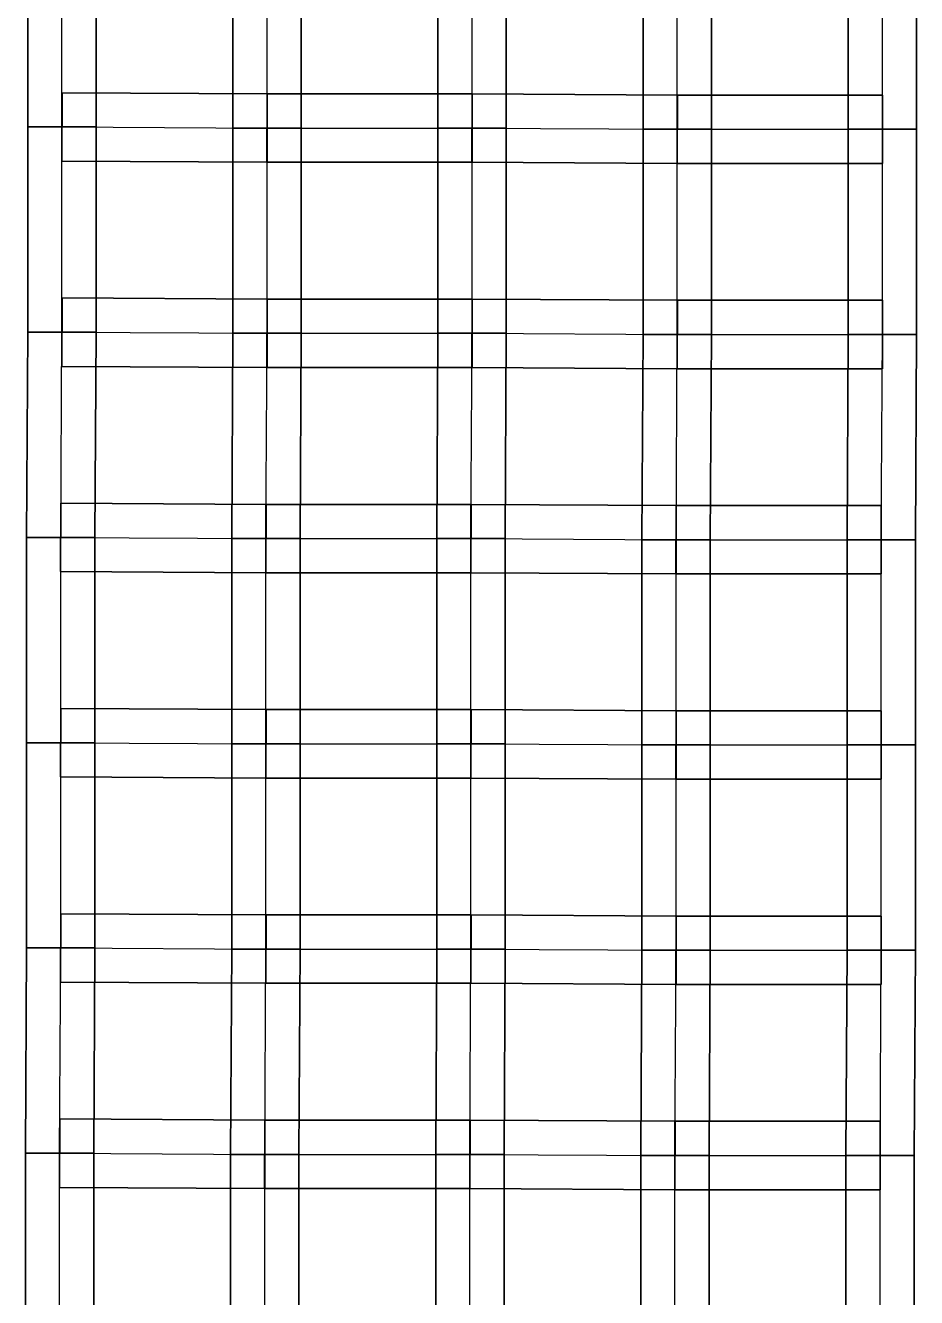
# Model space of a CAD drawing. Extents: x -300 to 609, y -118 to 2027.
# Drawn here: x -298.7 to -220.5, y 610.6 to 722.2 of the extents above; entities that cross this region are included whole.
import ezdxf

# ---------------------------------------------------------------- set-up
doc = ezdxf.new("R2010")
doc.units = 0

msp = doc.modelspace()

# ---------------------------------------------------------------- linework, layer by layer
at = {"layer": 'TUNNELS'}
for points in [[(-298.5, 713.3, -1.5), (-292.5, 713.3, -1.5), (-292.5, 731.3, -1.5), (-298.5, 731.3, -1.5)], [(-292.5, 713.3, 1.5), (-298.5, 713.3, 1.5), (-298.5, 731.3, 1.5), (-292.5, 731.3, 1.5)], [(-298.5, 713.3, 1.5), (-298.5, 713.3, -1.5), (-298.5, 731.3, -1.5), (-298.5, 731.3, 1.5)], [(-292.5, 713.3, -1.5), (-292.5, 713.3, 1.5), (-292.5, 731.3, 1.5), (-292.5, 731.3, -1.5)], [(-280.5, 713.2, -1.5), (-274.5, 713.2, -1.5), (-274.5, 731.2, -1.5), (-280.5, 731.2, -1.5)], [(-274.5, 713.2, 1.5), (-280.5, 713.2, 1.5), (-280.5, 731.2, 1.5), (-274.5, 731.2, 1.5)], [(-280.5, 713.2, 1.5), (-280.5, 713.2, -1.5), (-280.5, 731.2, -1.5), (-280.5, 731.2, 1.5)], [(-274.5, 713.2, -1.5), (-274.5, 713.2, 1.5), (-274.5, 731.2, 1.5), (-274.5, 731.2, -1.5)], [(-262.5, 713.2, -1.5), (-256.5, 713.2, -1.5), (-256.5, 731.2, -1.5), (-262.5, 731.2, -1.5)], [(-256.5, 713.2, 1.5), (-262.5, 713.2, 1.5), (-262.5, 731.2, 1.5), (-256.5, 731.2, 1.5)], [(-262.5, 713.2, 1.5), (-262.5, 713.2, -1.5), (-262.5, 731.2, -1.5), (-262.5, 731.2, 1.5)], [(-256.5, 713.2, -1.5), (-256.5, 713.2, 1.5), (-256.5, 731.2, 1.5), (-256.5, 731.2, -1.5)], [(-244.5, 713.1, -1.5), (-238.5, 713.1, -1.5), (-238.5, 731.1, -1.5), (-244.5, 731.1, -1.5)], [(-238.5, 713.1, 1.5), (-244.5, 713.1, 1.5), (-244.5, 731.1, 1.5), (-238.5, 731.1, 1.5)], [(-244.5, 713.1, 1.5), (-244.5, 713.1, -1.5), (-244.5, 731.1, -1.5), (-244.5, 731.1, 1.5)], [(-238.5, 713.1, -1.5), (-238.5, 713.1, 1.5), (-238.5, 731.1, 1.5), (-238.5, 731.1, -1.5)], [(-226.5, 713.1, -1.5), (-220.5, 713.1, -1.5), (-220.5, 731.1, -1.5), (-226.5, 731.1, -1.5)], [(-220.5, 713.1, 1.5), (-226.5, 713.1, 1.5), (-226.5, 731.1, 1.5), (-220.5, 731.1, 1.5)], [(-226.5, 713.1, 1.5), (-226.5, 713.1, -1.5), (-226.5, 731.1, -1.5), (-226.5, 731.1, 1.5)], [(-220.5, 713.1, -1.5), (-220.5, 713.1, 1.5), (-220.5, 731.1, 1.5), (-220.5, 731.1, -1.5)], [(-295.4833, 716.3, -1.5), (-295.5167, 710.3, -1.5), (-277.5167, 710.2, -1.5), (-277.4833, 716.2, -1.5)], [(-295.5167, 710.3, 1.5), (-295.4833, 716.3, 1.5), (-277.4833, 716.2, 1.5), (-277.5167, 710.2, 1.5)], [(-295.4833, 716.3, -1.5), (-295.5167, 710.3, -1.5), (-295.5167, 710.3, 1.5), (-295.4833, 716.3, 1.5)], [(-295.4833, 716.3, 1.5), (-295.4833, 716.3, -1.5), (-277.4833, 716.2, -1.5), (-277.4833, 716.2, 1.5)], [(-277.4833, 716.2, -1.5), (-277.4833, 716.2, 1.5), (-277.5167, 710.2, 1.5), (-277.5167, 710.2, -1.5)], [(-277.5, 716.2, -1.5), (-277.5, 710.2, -1.5), (-259.5, 710.2, -1.5), (-259.5, 716.2, -1.5)], [(-277.5, 710.2, 1.5), (-277.5, 716.2, 1.5), (-259.5, 716.2, 1.5), (-259.5, 710.2, 1.5)], [(-277.5, 716.2, 1.5), (-277.5, 716.2, -1.5), (-259.5, 716.2, -1.5), (-259.5, 716.2, 1.5)], [(-277.5, 716.2, -1.5), (-277.5, 710.2, -1.5), (-277.5, 710.2, 1.5), (-277.5, 716.2, 1.5)], [(-259.4833, 716.2, -1.5), (-259.5167, 710.2, -1.5), (-241.5167, 710.1, -1.5), (-241.4833, 716.1, -1.5)], [(-259.5167, 710.2, 1.5), (-259.4833, 716.2, 1.5), (-241.4833, 716.1, 1.5), (-241.5167, 710.1, 1.5)], [(-259.4833, 716.2, -1.5), (-259.5167, 710.2, -1.5), (-259.5167, 710.2, 1.5), (-259.4833, 716.2, 1.5)], [(-259.5, 716.2, -1.5), (-259.5, 716.2, 1.5), (-259.5, 710.2, 1.5), (-259.5, 710.2, -1.5)], [(-259.4833, 716.2, 1.5), (-259.4833, 716.2, -1.5), (-241.4833, 716.1, -1.5), (-241.4833, 716.1, 1.5)], [(-241.4833, 716.1, -1.5), (-241.4833, 716.1, 1.5), (-241.5167, 710.1, 1.5), (-241.5167, 710.1, -1.5)], [(-241.5, 716.1, -1.5), (-241.5, 710.1, -1.5), (-223.5, 710.1, -1.5), (-223.5, 716.1, -1.5)], [(-241.5, 710.1, 1.5), (-241.5, 716.1, 1.5), (-223.5, 716.1, 1.5), (-223.5, 710.1, 1.5)], [(-241.5, 716.1, 1.5), (-241.5, 716.1, -1.5), (-223.5, 716.1, -1.5), (-223.5, 716.1, 1.5)], [(-241.5, 716.1, -1.5), (-241.5, 710.1, -1.5), (-241.5, 710.1, 1.5), (-241.5, 716.1, 1.5)], [(-223.5, 716.1, -1.5), (-223.5, 716.1, 1.5), (-223.5, 710.1, 1.5), (-223.5, 710.1, -1.5)], [(-298.5, 695.3, -1.5), (-292.5, 695.3, -1.5), (-292.5, 713.3, -1.5), (-298.5, 713.3, -1.5)], [(-292.5, 695.3, 1.5), (-298.5, 695.3, 1.5), (-298.5, 713.3, 1.5), (-292.5, 713.3, 1.5)], [(-298.5, 695.3, 1.5), (-298.5, 695.3, -1.5), (-298.5, 713.3, -1.5), (-298.5, 713.3, 1.5)], [(-298.5, 713.3, -1.5), (-298.5, 713.3, 1.5), (-292.5, 713.3, 1.5), (-292.5, 713.3, -1.5)], [(-298.5, 713.3, -1.5), (-292.5, 713.3, -1.5), (-292.5, 713.3, 1.5), (-298.5, 713.3, 1.5)], [(-292.5, 695.3, -1.5), (-292.5, 695.3, 1.5), (-292.5, 713.3, 1.5), (-292.5, 713.3, -1.5)], [(-280.5, 695.2, -1.5), (-274.5, 695.2, -1.5), (-274.5, 713.2, -1.5), (-280.5, 713.2, -1.5)], [(-274.5, 695.2, 1.5), (-280.5, 695.2, 1.5), (-280.5, 713.2, 1.5), (-274.5, 713.2, 1.5)], [(-280.5, 695.2, 1.5), (-280.5, 695.2, -1.5), (-280.5, 713.2, -1.5), (-280.5, 713.2, 1.5)], [(-280.5, 713.2, -1.5), (-280.5, 713.2, 1.5), (-274.5, 713.2, 1.5), (-274.5, 713.2, -1.5)], [(-280.5, 713.2, -1.5), (-274.5, 713.2, -1.5), (-274.5, 713.2, 1.5), (-280.5, 713.2, 1.5)], [(-274.5, 695.2, -1.5), (-274.5, 695.2, 1.5), (-274.5, 713.2, 1.5), (-274.5, 713.2, -1.5)], [(-262.5, 695.2, -1.5), (-256.5, 695.2, -1.5), (-256.5, 713.2, -1.5), (-262.5, 713.2, -1.5)], [(-256.5, 695.2, 1.5), (-262.5, 695.2, 1.5), (-262.5, 713.2, 1.5), (-256.5, 713.2, 1.5)], [(-262.5, 695.2, 1.5), (-262.5, 695.2, -1.5), (-262.5, 713.2, -1.5), (-262.5, 713.2, 1.5)], [(-262.5, 713.2, -1.5), (-262.5, 713.2, 1.5), (-256.5, 713.2, 1.5), (-256.5, 713.2, -1.5)], [(-262.5, 713.2, -1.5), (-256.5, 713.2, -1.5), (-256.5, 713.2, 1.5), (-262.5, 713.2, 1.5)], [(-256.5, 695.2, -1.5), (-256.5, 695.2, 1.5), (-256.5, 713.2, 1.5), (-256.5, 713.2, -1.5)], [(-244.5, 695.1, -1.5), (-238.5, 695.1, -1.5), (-238.5, 713.1, -1.5), (-244.5, 713.1, -1.5)], [(-238.5, 695.1, 1.5), (-244.5, 695.1, 1.5), (-244.5, 713.1, 1.5), (-238.5, 713.1, 1.5)], [(-244.5, 695.1, 1.5), (-244.5, 695.1, -1.5), (-244.5, 713.1, -1.5), (-244.5, 713.1, 1.5)], [(-244.5, 713.1, -1.5), (-244.5, 713.1, 1.5), (-238.5, 713.1, 1.5), (-238.5, 713.1, -1.5)], [(-244.5, 713.1, -1.5), (-238.5, 713.1, -1.5), (-238.5, 713.1, 1.5), (-244.5, 713.1, 1.5)], [(-238.5, 695.1, -1.5), (-238.5, 695.1, 1.5), (-238.5, 713.1, 1.5), (-238.5, 713.1, -1.5)], [(-226.5, 695.1, -1.5), (-220.5, 695.1, -1.5), (-220.5, 713.1, -1.5), (-226.5, 713.1, -1.5)], [(-220.5, 695.1, 1.5), (-226.5, 695.1, 1.5), (-226.5, 713.1, 1.5), (-220.5, 713.1, 1.5)], [(-226.5, 695.1, 1.5), (-226.5, 695.1, -1.5), (-226.5, 713.1, -1.5), (-226.5, 713.1, 1.5)], [(-226.5, 713.1, -1.5), (-226.5, 713.1, 1.5), (-220.5, 713.1, 1.5), (-220.5, 713.1, -1.5)], [(-226.5, 713.1, -1.5), (-220.5, 713.1, -1.5), (-220.5, 713.1, 1.5), (-226.5, 713.1, 1.5)], [(-220.5, 695.1, -1.5), (-220.5, 695.1, 1.5), (-220.5, 713.1, 1.5), (-220.5, 713.1, -1.5)], [(-295.5167, 710.3, -1.5), (-295.5167, 710.3, 1.5), (-277.5167, 710.2, 1.5), (-277.5167, 710.2, -1.5)], [(-277.5, 710.2, -1.5), (-277.5, 710.2, 1.5), (-259.5, 710.2, 1.5), (-259.5, 710.2, -1.5)], [(-259.5167, 710.2, -1.5), (-259.5167, 710.2, 1.5), (-241.5167, 710.1, 1.5), (-241.5167, 710.1, -1.5)], [(-241.5, 710.1, -1.5), (-241.5, 710.1, 1.5), (-223.5, 710.1, 1.5), (-223.5, 710.1, -1.5)], [(-295.4833, 698.3, -1.5), (-295.5167, 692.3, -1.5), (-277.5167, 692.2, -1.5), (-277.4833, 698.2, -1.5)], [(-295.5167, 692.3, 1.5), (-295.4833, 698.3, 1.5), (-277.4833, 698.2, 1.5), (-277.5167, 692.2, 1.5)], [(-295.4833, 698.3, -1.5), (-295.5167, 692.3, -1.5), (-295.5167, 692.3, 1.5), (-295.4833, 698.3, 1.5)], [(-295.4833, 698.3, 1.5), (-295.4833, 698.3, -1.5), (-277.4833, 698.2, -1.5), (-277.4833, 698.2, 1.5)], [(-277.4833, 698.2, -1.5), (-277.4833, 698.2, 1.5), (-277.5167, 692.2, 1.5), (-277.5167, 692.2, -1.5)], [(-277.5, 698.2, -1.5), (-277.5, 692.2, -1.5), (-259.5, 692.2, -1.5), (-259.5, 698.2, -1.5)], [(-277.5, 692.2, 1.5), (-277.5, 698.2, 1.5), (-259.5, 698.2, 1.5), (-259.5, 692.2, 1.5)], [(-277.5, 698.2, 1.5), (-277.5, 698.2, -1.5), (-259.5, 698.2, -1.5), (-259.5, 698.2, 1.5)], [(-277.5, 698.2, -1.5), (-277.5, 692.2, -1.5), (-277.5, 692.2, 1.5), (-277.5, 698.2, 1.5)], [(-259.4833, 698.2, -1.5), (-259.5167, 692.2, -1.5), (-241.5167, 692.1, -1.5), (-241.4833, 698.1, -1.5)], [(-259.5167, 692.2, 1.5), (-259.4833, 698.2, 1.5), (-241.4833, 698.1, 1.5), (-241.5167, 692.1, 1.5)], [(-259.4833, 698.2, -1.5), (-259.5167, 692.2, -1.5), (-259.5167, 692.2, 1.5), (-259.4833, 698.2, 1.5)], [(-259.5, 698.2, -1.5), (-259.5, 698.2, 1.5), (-259.5, 692.2, 1.5), (-259.5, 692.2, -1.5)], [(-259.4833, 698.2, 1.5), (-259.4833, 698.2, -1.5), (-241.4833, 698.1, -1.5), (-241.4833, 698.1, 1.5)], [(-241.4833, 698.1, -1.5), (-241.4833, 698.1, 1.5), (-241.5167, 692.1, 1.5), (-241.5167, 692.1, -1.5)], [(-241.5, 698.1, -1.5), (-241.5, 692.1, -1.5), (-223.5, 692.1, -1.5), (-223.5, 698.1, -1.5)], [(-241.5, 692.1, 1.5), (-241.5, 698.1, 1.5), (-223.5, 698.1, 1.5), (-223.5, 692.1, 1.5)], [(-241.5, 698.1, 1.5), (-241.5, 698.1, -1.5), (-223.5, 698.1, -1.5), (-223.5, 698.1, 1.5)], [(-241.5, 698.1, -1.5), (-241.5, 692.1, -1.5), (-241.5, 692.1, 1.5), (-241.5, 698.1, 1.5)], [(-223.5, 698.1, -1.5), (-223.5, 698.1, 1.5), (-223.5, 692.1, 1.5), (-223.5, 692.1, -1.5)], [(-298.6, 677.3167, -1.5), (-292.6, 677.2833, -1.5), (-292.5, 695.2833, -1.5), (-298.5, 695.3167, -1.5)], [(-292.6, 677.2833, 1.5), (-298.6, 677.3167, 1.5), (-298.5, 695.3167, 1.5), (-292.5, 695.2833, 1.5)], [(-298.6, 677.3167, 1.5), (-298.6, 677.3167, -1.5), (-298.5, 695.3167, -1.5), (-298.5, 695.3167, 1.5)], [(-298.5, 695.3167, -1.5), (-298.5, 695.3167, 1.5), (-292.5, 695.2833, 1.5), (-292.5, 695.2833, -1.5)], [(-298.5, 695.3, -1.5), (-292.5, 695.3, -1.5), (-292.5, 695.3, 1.5), (-298.5, 695.3, 1.5)], [(-292.6, 677.2833, -1.5), (-292.6, 677.2833, 1.5), (-292.5, 695.2833, 1.5), (-292.5, 695.2833, -1.5)], [(-280.6, 677.2167, -1.5), (-274.6, 677.1833, -1.5), (-274.5, 695.1833, -1.5), (-280.5, 695.2167, -1.5)], [(-274.6, 677.1833, 1.5), (-280.6, 677.2167, 1.5), (-280.5, 695.2167, 1.5), (-274.5, 695.1833, 1.5)], [(-280.6, 677.2167, 1.5), (-280.6, 677.2167, -1.5), (-280.5, 695.2167, -1.5), (-280.5, 695.2167, 1.5)], [(-280.5, 695.2167, -1.5), (-280.5, 695.2167, 1.5), (-274.5, 695.1833, 1.5), (-274.5, 695.1833, -1.5)], [(-280.5, 695.2, -1.5), (-274.5, 695.2, -1.5), (-274.5, 695.2, 1.5), (-280.5, 695.2, 1.5)], [(-274.6, 677.1833, -1.5), (-274.6, 677.1833, 1.5), (-274.5, 695.1833, 1.5), (-274.5, 695.1833, -1.5)], [(-262.6, 677.2167, -1.5), (-256.6, 677.1833, -1.5), (-256.5, 695.1833, -1.5), (-262.5, 695.2167, -1.5)], [(-256.6, 677.1833, 1.5), (-262.6, 677.2167, 1.5), (-262.5, 695.2167, 1.5), (-256.5, 695.1833, 1.5)], [(-262.6, 677.2167, 1.5), (-262.6, 677.2167, -1.5), (-262.5, 695.2167, -1.5), (-262.5, 695.2167, 1.5)], [(-262.5, 695.2167, -1.5), (-262.5, 695.2167, 1.5), (-256.5, 695.1833, 1.5), (-256.5, 695.1833, -1.5)], [(-262.5, 695.2, -1.5), (-256.5, 695.2, -1.5), (-256.5, 695.2, 1.5), (-262.5, 695.2, 1.5)], [(-256.6, 677.1833, -1.5), (-256.6, 677.1833, 1.5), (-256.5, 695.1833, 1.5), (-256.5, 695.1833, -1.5)], [(-244.6, 677.1167, -1.5), (-238.6, 677.0833, -1.5), (-238.5, 695.0833, -1.5), (-244.5, 695.1167, -1.5)], [(-238.6, 677.0833, 1.5), (-244.6, 677.1167, 1.5), (-244.5, 695.1167, 1.5), (-238.5, 695.0833, 1.5)], [(-244.6, 677.1167, 1.5), (-244.6, 677.1167, -1.5), (-244.5, 695.1167, -1.5), (-244.5, 695.1167, 1.5)], [(-244.5, 695.1167, -1.5), (-244.5, 695.1167, 1.5), (-238.5, 695.0833, 1.5), (-238.5, 695.0833, -1.5)], [(-244.5, 695.1, -1.5), (-238.5, 695.1, -1.5), (-238.5, 695.1, 1.5), (-244.5, 695.1, 1.5)], [(-238.6, 677.0833, -1.5), (-238.6, 677.0833, 1.5), (-238.5, 695.0833, 1.5), (-238.5, 695.0833, -1.5)], [(-226.6, 677.1167, -1.5), (-220.6, 677.0833, -1.5), (-220.5, 695.0833, -1.5), (-226.5, 695.1167, -1.5)], [(-220.6, 677.0833, 1.5), (-226.6, 677.1167, 1.5), (-226.5, 695.1167, 1.5), (-220.5, 695.0833, 1.5)], [(-226.6, 677.1167, 1.5), (-226.6, 677.1167, -1.5), (-226.5, 695.1167, -1.5), (-226.5, 695.1167, 1.5)], [(-226.5, 695.1167, -1.5), (-226.5, 695.1167, 1.5), (-220.5, 695.0833, 1.5), (-220.5, 695.0833, -1.5)], [(-226.5, 695.1, -1.5), (-220.5, 695.1, -1.5), (-220.5, 695.1, 1.5), (-226.5, 695.1, 1.5)], [(-220.6, 677.0833, -1.5), (-220.6, 677.0833, 1.5), (-220.5, 695.0833, 1.5), (-220.5, 695.0833, -1.5)], [(-295.5167, 692.3, -1.5), (-295.5167, 692.3, 1.5), (-277.5167, 692.2, 1.5), (-277.5167, 692.2, -1.5)], [(-277.5, 692.2, -1.5), (-277.5, 692.2, 1.5), (-259.5, 692.2, 1.5), (-259.5, 692.2, -1.5)], [(-259.5167, 692.2, -1.5), (-259.5167, 692.2, 1.5), (-241.5167, 692.1, 1.5), (-241.5167, 692.1, -1.5)], [(-241.5, 692.1, -1.5), (-241.5, 692.1, 1.5), (-223.5, 692.1, 1.5), (-223.5, 692.1, -1.5)], [(-295.5833, 680.3, -1.5), (-295.6167, 674.3, -1.5), (-277.6167, 674.2, -1.5), (-277.5833, 680.2, -1.5)], [(-295.6167, 674.3, 1.5), (-295.5833, 680.3, 1.5), (-277.5833, 680.2, 1.5), (-277.6167, 674.2, 1.5)], [(-295.5833, 680.3, -1.5), (-295.6167, 674.3, -1.5), (-295.6167, 674.3, 1.5), (-295.5833, 680.3, 1.5)], [(-295.5833, 680.3, 1.5), (-295.5833, 680.3, -1.5), (-277.5833, 680.2, -1.5), (-277.5833, 680.2, 1.5)], [(-277.5833, 680.2, -1.5), (-277.5833, 680.2, 1.5), (-277.6167, 674.2, 1.5), (-277.6167, 674.2, -1.5)], [(-277.6, 680.2, -1.5), (-277.6, 674.2, -1.5), (-259.6, 674.2, -1.5), (-259.6, 680.2, -1.5)], [(-277.6, 674.2, 1.5), (-277.6, 680.2, 1.5), (-259.6, 680.2, 1.5), (-259.6, 674.2, 1.5)], [(-277.6, 680.2, 1.5), (-277.6, 680.2, -1.5), (-259.6, 680.2, -1.5), (-259.6, 680.2, 1.5)], [(-277.6, 680.2, -1.5), (-277.6, 674.2, -1.5), (-277.6, 674.2, 1.5), (-277.6, 680.2, 1.5)], [(-259.5833, 680.2, -1.5), (-259.6167, 674.2, -1.5), (-241.6167, 674.1, -1.5), (-241.5833, 680.1, -1.5)], [(-259.6167, 674.2, 1.5), (-259.5833, 680.2, 1.5), (-241.5833, 680.1, 1.5), (-241.6167, 674.1, 1.5)], [(-259.5833, 680.2, -1.5), (-259.6167, 674.2, -1.5), (-259.6167, 674.2, 1.5), (-259.5833, 680.2, 1.5)], [(-259.6, 680.2, -1.5), (-259.6, 680.2, 1.5), (-259.6, 674.2, 1.5), (-259.6, 674.2, -1.5)], [(-259.5833, 680.2, 1.5), (-259.5833, 680.2, -1.5), (-241.5833, 680.1, -1.5), (-241.5833, 680.1, 1.5)], [(-241.5833, 680.1, -1.5), (-241.5833, 680.1, 1.5), (-241.6167, 674.1, 1.5), (-241.6167, 674.1, -1.5)], [(-241.6, 680.1, -1.5), (-241.6, 674.1, -1.5), (-223.6, 674.1, -1.5), (-223.6, 680.1, -1.5)], [(-241.6, 674.1, 1.5), (-241.6, 680.1, 1.5), (-223.6, 680.1, 1.5), (-223.6, 674.1, 1.5)], [(-241.6, 680.1, 1.5), (-241.6, 680.1, -1.5), (-223.6, 680.1, -1.5), (-223.6, 680.1, 1.5)], [(-241.6, 680.1, -1.5), (-241.6, 674.1, -1.5), (-241.6, 674.1, 1.5), (-241.6, 680.1, 1.5)], [(-223.6, 680.1, -1.5), (-223.6, 680.1, 1.5), (-223.6, 674.1, 1.5), (-223.6, 674.1, -1.5)], [(-298.6, 677.3167, -1.5), (-292.6, 677.2833, -1.5), (-292.6, 677.2833, 1.5), (-298.6, 677.3167, 1.5)], [(-298.6, 659.3, -1.5), (-292.6, 659.3, -1.5), (-292.6, 677.3, -1.5), (-298.6, 677.3, -1.5)], [(-292.6, 659.3, 1.5), (-298.6, 659.3, 1.5), (-298.6, 677.3, 1.5), (-292.6, 677.3, 1.5)], [(-298.6, 659.3, 1.5), (-298.6, 659.3, -1.5), (-298.6, 677.3, -1.5), (-298.6, 677.3, 1.5)], [(-298.6, 677.3, -1.5), (-298.6, 677.3, 1.5), (-292.6, 677.3, 1.5), (-292.6, 677.3, -1.5)], [(-292.6, 659.3, -1.5), (-292.6, 659.3, 1.5), (-292.6, 677.3, 1.5), (-292.6, 677.3, -1.5)], [(-280.6, 677.2167, -1.5), (-274.6, 677.1833, -1.5), (-274.6, 677.1833, 1.5), (-280.6, 677.2167, 1.5)], [(-280.6, 659.2, -1.5), (-274.6, 659.2, -1.5), (-274.6, 677.2, -1.5), (-280.6, 677.2, -1.5)], [(-274.6, 659.2, 1.5), (-280.6, 659.2, 1.5), (-280.6, 677.2, 1.5), (-274.6, 677.2, 1.5)], [(-280.6, 659.2, 1.5), (-280.6, 659.2, -1.5), (-280.6, 677.2, -1.5), (-280.6, 677.2, 1.5)], [(-280.6, 677.2, -1.5), (-280.6, 677.2, 1.5), (-274.6, 677.2, 1.5), (-274.6, 677.2, -1.5)], [(-274.6, 659.2, -1.5), (-274.6, 659.2, 1.5), (-274.6, 677.2, 1.5), (-274.6, 677.2, -1.5)], [(-262.6, 677.2167, -1.5), (-256.6, 677.1833, -1.5), (-256.6, 677.1833, 1.5), (-262.6, 677.2167, 1.5)], [(-262.6, 659.2, -1.5), (-256.6, 659.2, -1.5), (-256.6, 677.2, -1.5), (-262.6, 677.2, -1.5)], [(-256.6, 659.2, 1.5), (-262.6, 659.2, 1.5), (-262.6, 677.2, 1.5), (-256.6, 677.2, 1.5)], [(-262.6, 659.2, 1.5), (-262.6, 659.2, -1.5), (-262.6, 677.2, -1.5), (-262.6, 677.2, 1.5)], [(-262.6, 677.2, -1.5), (-262.6, 677.2, 1.5), (-256.6, 677.2, 1.5), (-256.6, 677.2, -1.5)], [(-256.6, 659.2, -1.5), (-256.6, 659.2, 1.5), (-256.6, 677.2, 1.5), (-256.6, 677.2, -1.5)], [(-244.6, 677.1167, -1.5), (-238.6, 677.0833, -1.5), (-238.6, 677.0833, 1.5), (-244.6, 677.1167, 1.5)], [(-244.6, 659.1, -1.5), (-238.6, 659.1, -1.5), (-238.6, 677.1, -1.5), (-244.6, 677.1, -1.5)], [(-238.6, 659.1, 1.5), (-244.6, 659.1, 1.5), (-244.6, 677.1, 1.5), (-238.6, 677.1, 1.5)], [(-244.6, 659.1, 1.5), (-244.6, 659.1, -1.5), (-244.6, 677.1, -1.5), (-244.6, 677.1, 1.5)], [(-244.6, 677.1, -1.5), (-244.6, 677.1, 1.5), (-238.6, 677.1, 1.5), (-238.6, 677.1, -1.5)], [(-238.6, 659.1, -1.5), (-238.6, 659.1, 1.5), (-238.6, 677.1, 1.5), (-238.6, 677.1, -1.5)], [(-226.6, 677.1167, -1.5), (-220.6, 677.0833, -1.5), (-220.6, 677.0833, 1.5), (-226.6, 677.1167, 1.5)], [(-226.6, 659.1, -1.5), (-220.6, 659.1, -1.5), (-220.6, 677.1, -1.5), (-226.6, 677.1, -1.5)], [(-220.6, 659.1, 1.5), (-226.6, 659.1, 1.5), (-226.6, 677.1, 1.5), (-220.6, 677.1, 1.5)], [(-226.6, 659.1, 1.5), (-226.6, 659.1, -1.5), (-226.6, 677.1, -1.5), (-226.6, 677.1, 1.5)], [(-226.6, 677.1, -1.5), (-226.6, 677.1, 1.5), (-220.6, 677.1, 1.5), (-220.6, 677.1, -1.5)], [(-220.6, 659.1, -1.5), (-220.6, 659.1, 1.5), (-220.6, 677.1, 1.5), (-220.6, 677.1, -1.5)], [(-295.6167, 674.3, -1.5), (-295.6167, 674.3, 1.5), (-277.6167, 674.2, 1.5), (-277.6167, 674.2, -1.5)], [(-277.6, 674.2, -1.5), (-277.6, 674.2, 1.5), (-259.6, 674.2, 1.5), (-259.6, 674.2, -1.5)], [(-259.6167, 674.2, -1.5), (-259.6167, 674.2, 1.5), (-241.6167, 674.1, 1.5), (-241.6167, 674.1, -1.5)], [(-241.6, 674.1, -1.5), (-241.6, 674.1, 1.5), (-223.6, 674.1, 1.5), (-223.6, 674.1, -1.5)], [(-295.5833, 662.3, -1.5), (-295.6167, 656.3, -1.5), (-277.6167, 656.2, -1.5), (-277.5833, 662.2, -1.5)], [(-295.6167, 656.3, 1.5), (-295.5833, 662.3, 1.5), (-277.5833, 662.2, 1.5), (-277.6167, 656.2, 1.5)], [(-295.5833, 662.3, -1.5), (-295.6167, 656.3, -1.5), (-295.6167, 656.3, 1.5), (-295.5833, 662.3, 1.5)], [(-295.5833, 662.3, 1.5), (-295.5833, 662.3, -1.5), (-277.5833, 662.2, -1.5), (-277.5833, 662.2, 1.5)], [(-277.5833, 662.2, -1.5), (-277.5833, 662.2, 1.5), (-277.6167, 656.2, 1.5), (-277.6167, 656.2, -1.5)], [(-277.6, 662.2, -1.5), (-277.6, 656.2, -1.5), (-259.6, 656.2, -1.5), (-259.6, 662.2, -1.5)], [(-277.6, 656.2, 1.5), (-277.6, 662.2, 1.5), (-259.6, 662.2, 1.5), (-259.6, 656.2, 1.5)], [(-277.6, 662.2, 1.5), (-277.6, 662.2, -1.5), (-259.6, 662.2, -1.5), (-259.6, 662.2, 1.5)], [(-277.6, 662.2, -1.5), (-277.6, 656.2, -1.5), (-277.6, 656.2, 1.5), (-277.6, 662.2, 1.5)], [(-259.5833, 662.2, -1.5), (-259.6167, 656.2, -1.5), (-241.6167, 656.1, -1.5), (-241.5833, 662.1, -1.5)], [(-259.6167, 656.2, 1.5), (-259.5833, 662.2, 1.5), (-241.5833, 662.1, 1.5), (-241.6167, 656.1, 1.5)], [(-259.5833, 662.2, -1.5), (-259.6167, 656.2, -1.5), (-259.6167, 656.2, 1.5), (-259.5833, 662.2, 1.5)], [(-259.6, 662.2, -1.5), (-259.6, 662.2, 1.5), (-259.6, 656.2, 1.5), (-259.6, 656.2, -1.5)], [(-259.5833, 662.2, 1.5), (-259.5833, 662.2, -1.5), (-241.5833, 662.1, -1.5), (-241.5833, 662.1, 1.5)], [(-241.5833, 662.1, -1.5), (-241.5833, 662.1, 1.5), (-241.6167, 656.1, 1.5), (-241.6167, 656.1, -1.5)], [(-241.6, 662.1, -1.5), (-241.6, 656.1, -1.5), (-223.6, 656.1, -1.5), (-223.6, 662.1, -1.5)], [(-241.6, 656.1, 1.5), (-241.6, 662.1, 1.5), (-223.6, 662.1, 1.5), (-223.6, 656.1, 1.5)], [(-241.6, 662.1, 1.5), (-241.6, 662.1, -1.5), (-223.6, 662.1, -1.5), (-223.6, 662.1, 1.5)], [(-241.6, 662.1, -1.5), (-241.6, 656.1, -1.5), (-241.6, 656.1, 1.5), (-241.6, 662.1, 1.5)], [(-223.6, 662.1, -1.5), (-223.6, 662.1, 1.5), (-223.6, 656.1, 1.5), (-223.6, 656.1, -1.5)], [(-298.6, 641.3, -1.5), (-292.6, 641.3, -1.5), (-292.6, 659.3, -1.5), (-298.6, 659.3, -1.5)], [(-292.6, 641.3, 1.5), (-298.6, 641.3, 1.5), (-298.6, 659.3, 1.5), (-292.6, 659.3, 1.5)], [(-298.6, 641.3, 1.5), (-298.6, 641.3, -1.5), (-298.6, 659.3, -1.5), (-298.6, 659.3, 1.5)], [(-298.6, 659.3, -1.5), (-298.6, 659.3, 1.5), (-292.6, 659.3, 1.5), (-292.6, 659.3, -1.5)], [(-298.6, 659.3, -1.5), (-292.6, 659.3, -1.5), (-292.6, 659.3, 1.5), (-298.6, 659.3, 1.5)], [(-292.6, 641.3, -1.5), (-292.6, 641.3, 1.5), (-292.6, 659.3, 1.5), (-292.6, 659.3, -1.5)], [(-280.6, 641.2, -1.5), (-274.6, 641.2, -1.5), (-274.6, 659.2, -1.5), (-280.6, 659.2, -1.5)], [(-274.6, 641.2, 1.5), (-280.6, 641.2, 1.5), (-280.6, 659.2, 1.5), (-274.6, 659.2, 1.5)], [(-280.6, 641.2, 1.5), (-280.6, 641.2, -1.5), (-280.6, 659.2, -1.5), (-280.6, 659.2, 1.5)], [(-280.6, 659.2, -1.5), (-280.6, 659.2, 1.5), (-274.6, 659.2, 1.5), (-274.6, 659.2, -1.5)], [(-280.6, 659.2, -1.5), (-274.6, 659.2, -1.5), (-274.6, 659.2, 1.5), (-280.6, 659.2, 1.5)], [(-274.6, 641.2, -1.5), (-274.6, 641.2, 1.5), (-274.6, 659.2, 1.5), (-274.6, 659.2, -1.5)], [(-262.6, 641.2, -1.5), (-256.6, 641.2, -1.5), (-256.6, 659.2, -1.5), (-262.6, 659.2, -1.5)], [(-256.6, 641.2, 1.5), (-262.6, 641.2, 1.5), (-262.6, 659.2, 1.5), (-256.6, 659.2, 1.5)], [(-262.6, 641.2, 1.5), (-262.6, 641.2, -1.5), (-262.6, 659.2, -1.5), (-262.6, 659.2, 1.5)], [(-262.6, 659.2, -1.5), (-262.6, 659.2, 1.5), (-256.6, 659.2, 1.5), (-256.6, 659.2, -1.5)], [(-262.6, 659.2, -1.5), (-256.6, 659.2, -1.5), (-256.6, 659.2, 1.5), (-262.6, 659.2, 1.5)], [(-256.6, 641.2, -1.5), (-256.6, 641.2, 1.5), (-256.6, 659.2, 1.5), (-256.6, 659.2, -1.5)], [(-244.6, 641.1, -1.5), (-238.6, 641.1, -1.5), (-238.6, 659.1, -1.5), (-244.6, 659.1, -1.5)], [(-238.6, 641.1, 1.5), (-244.6, 641.1, 1.5), (-244.6, 659.1, 1.5), (-238.6, 659.1, 1.5)], [(-244.6, 641.1, 1.5), (-244.6, 641.1, -1.5), (-244.6, 659.1, -1.5), (-244.6, 659.1, 1.5)], [(-244.6, 659.1, -1.5), (-244.6, 659.1, 1.5), (-238.6, 659.1, 1.5), (-238.6, 659.1, -1.5)], [(-244.6, 659.1, -1.5), (-238.6, 659.1, -1.5), (-238.6, 659.1, 1.5), (-244.6, 659.1, 1.5)], [(-238.6, 641.1, -1.5), (-238.6, 641.1, 1.5), (-238.6, 659.1, 1.5), (-238.6, 659.1, -1.5)], [(-226.6, 641.1, -1.5), (-220.6, 641.1, -1.5), (-220.6, 659.1, -1.5), (-226.6, 659.1, -1.5)], [(-220.6, 641.1, 1.5), (-226.6, 641.1, 1.5), (-226.6, 659.1, 1.5), (-220.6, 659.1, 1.5)], [(-226.6, 641.1, 1.5), (-226.6, 641.1, -1.5), (-226.6, 659.1, -1.5), (-226.6, 659.1, 1.5)], [(-226.6, 659.1, -1.5), (-226.6, 659.1, 1.5), (-220.6, 659.1, 1.5), (-220.6, 659.1, -1.5)], [(-226.6, 659.1, -1.5), (-220.6, 659.1, -1.5), (-220.6, 659.1, 1.5), (-226.6, 659.1, 1.5)], [(-220.6, 641.1, -1.5), (-220.6, 641.1, 1.5), (-220.6, 659.1, 1.5), (-220.6, 659.1, -1.5)], [(-295.6167, 656.3, -1.5), (-295.6167, 656.3, 1.5), (-277.6167, 656.2, 1.5), (-277.6167, 656.2, -1.5)], [(-277.6, 656.2, -1.5), (-277.6, 656.2, 1.5), (-259.6, 656.2, 1.5), (-259.6, 656.2, -1.5)], [(-259.6167, 656.2, -1.5), (-259.6167, 656.2, 1.5), (-241.6167, 656.1, 1.5), (-241.6167, 656.1, -1.5)], [(-241.6, 656.1, -1.5), (-241.6, 656.1, 1.5), (-223.6, 656.1, 1.5), (-223.6, 656.1, -1.5)], [(-295.5833, 644.3, -1.5), (-295.6167, 638.3, -1.5), (-277.6167, 638.2, -1.5), (-277.5833, 644.2, -1.5)], [(-295.6167, 638.3, 1.5), (-295.5833, 644.3, 1.5), (-277.5833, 644.2, 1.5), (-277.6167, 638.2, 1.5)], [(-295.5833, 644.3, -1.5), (-295.6167, 638.3, -1.5), (-295.6167, 638.3, 1.5), (-295.5833, 644.3, 1.5)], [(-295.5833, 644.3, 1.5), (-295.5833, 644.3, -1.5), (-277.5833, 644.2, -1.5), (-277.5833, 644.2, 1.5)], [(-277.5833, 644.2, -1.5), (-277.5833, 644.2, 1.5), (-277.6167, 638.2, 1.5), (-277.6167, 638.2, -1.5)], [(-277.6, 644.2, -1.5), (-277.6, 638.2, -1.5), (-259.6, 638.2, -1.5), (-259.6, 644.2, -1.5)], [(-277.6, 638.2, 1.5), (-277.6, 644.2, 1.5), (-259.6, 644.2, 1.5), (-259.6, 638.2, 1.5)], [(-277.6, 644.2, 1.5), (-277.6, 644.2, -1.5), (-259.6, 644.2, -1.5), (-259.6, 644.2, 1.5)], [(-277.6, 644.2, -1.5), (-277.6, 638.2, -1.5), (-277.6, 638.2, 1.5), (-277.6, 644.2, 1.5)], [(-259.5833, 644.2, -1.5), (-259.6167, 638.2, -1.5), (-241.6167, 638.1, -1.5), (-241.5833, 644.1, -1.5)], [(-259.6167, 638.2, 1.5), (-259.5833, 644.2, 1.5), (-241.5833, 644.1, 1.5), (-241.6167, 638.1, 1.5)], [(-259.5833, 644.2, -1.5), (-259.6167, 638.2, -1.5), (-259.6167, 638.2, 1.5), (-259.5833, 644.2, 1.5)], [(-259.6, 644.2, -1.5), (-259.6, 644.2, 1.5), (-259.6, 638.2, 1.5), (-259.6, 638.2, -1.5)], [(-259.5833, 644.2, 1.5), (-259.5833, 644.2, -1.5), (-241.5833, 644.1, -1.5), (-241.5833, 644.1, 1.5)], [(-241.5833, 644.1, -1.5), (-241.5833, 644.1, 1.5), (-241.6167, 638.1, 1.5), (-241.6167, 638.1, -1.5)], [(-241.6, 644.1, -1.5), (-241.6, 638.1, -1.5), (-223.6, 638.1, -1.5), (-223.6, 644.1, -1.5)], [(-241.6, 638.1, 1.5), (-241.6, 644.1, 1.5), (-223.6, 644.1, 1.5), (-223.6, 638.1, 1.5)], [(-241.6, 644.1, 1.5), (-241.6, 644.1, -1.5), (-223.6, 644.1, -1.5), (-223.6, 644.1, 1.5)], [(-241.6, 644.1, -1.5), (-241.6, 638.1, -1.5), (-241.6, 638.1, 1.5), (-241.6, 644.1, 1.5)], [(-223.6, 644.1, -1.5), (-223.6, 644.1, 1.5), (-223.6, 638.1, 1.5), (-223.6, 638.1, -1.5)], [(-298.7, 623.3167, -1.5), (-292.7, 623.2833, -1.5), (-292.6, 641.2833, -1.5), (-298.6, 641.3167, -1.5)], [(-292.7, 623.2833, 1.5), (-298.7, 623.3167, 1.5), (-298.6, 641.3167, 1.5), (-292.6, 641.2833, 1.5)], [(-298.7, 623.3167, 1.5), (-298.7, 623.3167, -1.5), (-298.6, 641.3167, -1.5), (-298.6, 641.3167, 1.5)], [(-298.6, 641.3167, -1.5), (-298.6, 641.3167, 1.5), (-292.6, 641.2833, 1.5), (-292.6, 641.2833, -1.5)], [(-298.6, 641.3, -1.5), (-292.6, 641.3, -1.5), (-292.6, 641.3, 1.5), (-298.6, 641.3, 1.5)], [(-292.7, 623.2833, -1.5), (-292.7, 623.2833, 1.5), (-292.6, 641.2833, 1.5), (-292.6, 641.2833, -1.5)], [(-280.7, 623.2167, -1.5), (-274.7, 623.1833, -1.5), (-274.6, 641.1833, -1.5), (-280.6, 641.2167, -1.5)], [(-274.7, 623.1833, 1.5), (-280.7, 623.2167, 1.5), (-280.6, 641.2167, 1.5), (-274.6, 641.1833, 1.5)], [(-280.7, 623.2167, 1.5), (-280.7, 623.2167, -1.5), (-280.6, 641.2167, -1.5), (-280.6, 641.2167, 1.5)], [(-280.6, 641.2167, -1.5), (-280.6, 641.2167, 1.5), (-274.6, 641.1833, 1.5), (-274.6, 641.1833, -1.5)], [(-280.6, 641.2, -1.5), (-274.6, 641.2, -1.5), (-274.6, 641.2, 1.5), (-280.6, 641.2, 1.5)], [(-274.7, 623.1833, -1.5), (-274.7, 623.1833, 1.5), (-274.6, 641.1833, 1.5), (-274.6, 641.1833, -1.5)], [(-262.7, 623.2167, -1.5), (-256.7, 623.1833, -1.5), (-256.6, 641.1833, -1.5), (-262.6, 641.2167, -1.5)], [(-256.7, 623.1833, 1.5), (-262.7, 623.2167, 1.5), (-262.6, 641.2167, 1.5), (-256.6, 641.1833, 1.5)], [(-262.7, 623.2167, 1.5), (-262.7, 623.2167, -1.5), (-262.6, 641.2167, -1.5), (-262.6, 641.2167, 1.5)], [(-262.6, 641.2167, -1.5), (-262.6, 641.2167, 1.5), (-256.6, 641.1833, 1.5), (-256.6, 641.1833, -1.5)], [(-262.6, 641.2, -1.5), (-256.6, 641.2, -1.5), (-256.6, 641.2, 1.5), (-262.6, 641.2, 1.5)], [(-256.7, 623.1833, -1.5), (-256.7, 623.1833, 1.5), (-256.6, 641.1833, 1.5), (-256.6, 641.1833, -1.5)], [(-244.7, 623.1167, -1.5), (-238.7, 623.0833, -1.5), (-238.6, 641.0833, -1.5), (-244.6, 641.1167, -1.5)], [(-238.7, 623.0833, 1.5), (-244.7, 623.1167, 1.5), (-244.6, 641.1167, 1.5), (-238.6, 641.0833, 1.5)], [(-244.7, 623.1167, 1.5), (-244.7, 623.1167, -1.5), (-244.6, 641.1167, -1.5), (-244.6, 641.1167, 1.5)], [(-244.6, 641.1167, -1.5), (-244.6, 641.1167, 1.5), (-238.6, 641.0833, 1.5), (-238.6, 641.0833, -1.5)], [(-244.6, 641.1, -1.5), (-238.6, 641.1, -1.5), (-238.6, 641.1, 1.5), (-244.6, 641.1, 1.5)], [(-238.7, 623.0833, -1.5), (-238.7, 623.0833, 1.5), (-238.6, 641.0833, 1.5), (-238.6, 641.0833, -1.5)], [(-226.7, 623.1167, -1.5), (-220.7, 623.0833, -1.5), (-220.6, 641.0833, -1.5), (-226.6, 641.1167, -1.5)], [(-220.7, 623.0833, 1.5), (-226.7, 623.1167, 1.5), (-226.6, 641.1167, 1.5), (-220.6, 641.0833, 1.5)], [(-226.7, 623.1167, 1.5), (-226.7, 623.1167, -1.5), (-226.6, 641.1167, -1.5), (-226.6, 641.1167, 1.5)], [(-226.6, 641.1167, -1.5), (-226.6, 641.1167, 1.5), (-220.6, 641.0833, 1.5), (-220.6, 641.0833, -1.5)], [(-226.6, 641.1, -1.5), (-220.6, 641.1, -1.5), (-220.6, 641.1, 1.5), (-226.6, 641.1, 1.5)], [(-220.7, 623.0833, -1.5), (-220.7, 623.0833, 1.5), (-220.6, 641.0833, 1.5), (-220.6, 641.0833, -1.5)], [(-295.6167, 638.3, -1.5), (-295.6167, 638.3, 1.5), (-277.6167, 638.2, 1.5), (-277.6167, 638.2, -1.5)], [(-277.6, 638.2, -1.5), (-277.6, 638.2, 1.5), (-259.6, 638.2, 1.5), (-259.6, 638.2, -1.5)], [(-259.6167, 638.2, -1.5), (-259.6167, 638.2, 1.5), (-241.6167, 638.1, 1.5), (-241.6167, 638.1, -1.5)], [(-241.6, 638.1, -1.5), (-241.6, 638.1, 1.5), (-223.6, 638.1, 1.5), (-223.6, 638.1, -1.5)], [(-295.6833, 626.3, -1.5), (-295.7167, 620.3, -1.5), (-277.7167, 620.2, -1.5), (-277.6833, 626.2, -1.5)], [(-295.7167, 620.3, 1.5), (-295.6833, 626.3, 1.5), (-277.6833, 626.2, 1.5), (-277.7167, 620.2, 1.5)], [(-295.6833, 626.3, -1.5), (-295.7167, 620.3, -1.5), (-295.7167, 620.3, 1.5), (-295.6833, 626.3, 1.5)], [(-295.6833, 626.3, 1.5), (-295.6833, 626.3, -1.5), (-277.6833, 626.2, -1.5), (-277.6833, 626.2, 1.5)], [(-277.6833, 626.2, -1.5), (-277.6833, 626.2, 1.5), (-277.7167, 620.2, 1.5), (-277.7167, 620.2, -1.5)], [(-277.7, 626.2, -1.5), (-277.7, 620.2, -1.5), (-259.7, 620.2, -1.5), (-259.7, 626.2, -1.5)], [(-277.7, 620.2, 1.5), (-277.7, 626.2, 1.5), (-259.7, 626.2, 1.5), (-259.7, 620.2, 1.5)], [(-277.7, 626.2, 1.5), (-277.7, 626.2, -1.5), (-259.7, 626.2, -1.5), (-259.7, 626.2, 1.5)], [(-277.7, 626.2, -1.5), (-277.7, 620.2, -1.5), (-277.7, 620.2, 1.5), (-277.7, 626.2, 1.5)], [(-259.6833, 626.2, -1.5), (-259.7167, 620.2, -1.5), (-241.7167, 620.1, -1.5), (-241.6833, 626.1, -1.5)], [(-259.7167, 620.2, 1.5), (-259.6833, 626.2, 1.5), (-241.6833, 626.1, 1.5), (-241.7167, 620.1, 1.5)], [(-259.6833, 626.2, -1.5), (-259.7167, 620.2, -1.5), (-259.7167, 620.2, 1.5), (-259.6833, 626.2, 1.5)], [(-259.7, 626.2, -1.5), (-259.7, 626.2, 1.5), (-259.7, 620.2, 1.5), (-259.7, 620.2, -1.5)], [(-259.6833, 626.2, 1.5), (-259.6833, 626.2, -1.5), (-241.6833, 626.1, -1.5), (-241.6833, 626.1, 1.5)], [(-241.6833, 626.1, -1.5), (-241.6833, 626.1, 1.5), (-241.7167, 620.1, 1.5), (-241.7167, 620.1, -1.5)], [(-241.7, 626.1, -1.5), (-241.7, 620.1, -1.5), (-223.7, 620.1, -1.5), (-223.7, 626.1, -1.5)], [(-241.7, 620.1, 1.5), (-241.7, 626.1, 1.5), (-223.7, 626.1, 1.5), (-223.7, 620.1, 1.5)], [(-241.7, 626.1, 1.5), (-241.7, 626.1, -1.5), (-223.7, 626.1, -1.5), (-223.7, 626.1, 1.5)], [(-241.7, 626.1, -1.5), (-241.7, 620.1, -1.5), (-241.7, 620.1, 1.5), (-241.7, 626.1, 1.5)], [(-223.7, 626.1, -1.5), (-223.7, 626.1, 1.5), (-223.7, 620.1, 1.5), (-223.7, 620.1, -1.5)], [(-298.7, 623.3167, -1.5), (-292.7, 623.2833, -1.5), (-292.7, 623.2833, 1.5), (-298.7, 623.3167, 1.5)], [(-298.7, 605.3, -1.5), (-292.7, 605.3, -1.5), (-292.7, 623.3, -1.5), (-298.7, 623.3, -1.5)], [(-292.7, 605.3, 1.5), (-298.7, 605.3, 1.5), (-298.7, 623.3, 1.5), (-292.7, 623.3, 1.5)], [(-298.7, 605.3, 1.5), (-298.7, 605.3, -1.5), (-298.7, 623.3, -1.5), (-298.7, 623.3, 1.5)], [(-298.7, 623.3, -1.5), (-298.7, 623.3, 1.5), (-292.7, 623.3, 1.5), (-292.7, 623.3, -1.5)], [(-292.7, 605.3, -1.5), (-292.7, 605.3, 1.5), (-292.7, 623.3, 1.5), (-292.7, 623.3, -1.5)], [(-280.7, 623.2167, -1.5), (-274.7, 623.1833, -1.5), (-274.7, 623.1833, 1.5), (-280.7, 623.2167, 1.5)], [(-280.7, 605.2, -1.5), (-274.7, 605.2, -1.5), (-274.7, 623.2, -1.5), (-280.7, 623.2, -1.5)], [(-274.7, 605.2, 1.5), (-280.7, 605.2, 1.5), (-280.7, 623.2, 1.5), (-274.7, 623.2, 1.5)], [(-280.7, 605.2, 1.5), (-280.7, 605.2, -1.5), (-280.7, 623.2, -1.5), (-280.7, 623.2, 1.5)], [(-280.7, 623.2, -1.5), (-280.7, 623.2, 1.5), (-274.7, 623.2, 1.5), (-274.7, 623.2, -1.5)], [(-274.7, 605.2, -1.5), (-274.7, 605.2, 1.5), (-274.7, 623.2, 1.5), (-274.7, 623.2, -1.5)], [(-262.7, 623.2167, -1.5), (-256.7, 623.1833, -1.5), (-256.7, 623.1833, 1.5), (-262.7, 623.2167, 1.5)], [(-262.7, 605.2, -1.5), (-256.7, 605.2, -1.5), (-256.7, 623.2, -1.5), (-262.7, 623.2, -1.5)], [(-256.7, 605.2, 1.5), (-262.7, 605.2, 1.5), (-262.7, 623.2, 1.5), (-256.7, 623.2, 1.5)], [(-262.7, 605.2, 1.5), (-262.7, 605.2, -1.5), (-262.7, 623.2, -1.5), (-262.7, 623.2, 1.5)], [(-262.7, 623.2, -1.5), (-262.7, 623.2, 1.5), (-256.7, 623.2, 1.5), (-256.7, 623.2, -1.5)], [(-256.7, 605.2, -1.5), (-256.7, 605.2, 1.5), (-256.7, 623.2, 1.5), (-256.7, 623.2, -1.5)], [(-244.7, 623.1167, -1.5), (-238.7, 623.0833, -1.5), (-238.7, 623.0833, 1.5), (-244.7, 623.1167, 1.5)], [(-244.7, 605.1, -1.5), (-238.7, 605.1, -1.5), (-238.7, 623.1, -1.5), (-244.7, 623.1, -1.5)], [(-238.7, 605.1, 1.5), (-244.7, 605.1, 1.5), (-244.7, 623.1, 1.5), (-238.7, 623.1, 1.5)], [(-244.7, 605.1, 1.5), (-244.7, 605.1, -1.5), (-244.7, 623.1, -1.5), (-244.7, 623.1, 1.5)], [(-244.7, 623.1, -1.5), (-244.7, 623.1, 1.5), (-238.7, 623.1, 1.5), (-238.7, 623.1, -1.5)], [(-238.7, 605.1, -1.5), (-238.7, 605.1, 1.5), (-238.7, 623.1, 1.5), (-238.7, 623.1, -1.5)], [(-226.7, 623.1167, -1.5), (-220.7, 623.0833, -1.5), (-220.7, 623.0833, 1.5), (-226.7, 623.1167, 1.5)], [(-226.7, 605.1, -1.5), (-220.7, 605.1, -1.5), (-220.7, 623.1, -1.5), (-226.7, 623.1, -1.5)], [(-220.7, 605.1, 1.5), (-226.7, 605.1, 1.5), (-226.7, 623.1, 1.5), (-220.7, 623.1, 1.5)], [(-226.7, 605.1, 1.5), (-226.7, 605.1, -1.5), (-226.7, 623.1, -1.5), (-226.7, 623.1, 1.5)], [(-226.7, 623.1, -1.5), (-226.7, 623.1, 1.5), (-220.7, 623.1, 1.5), (-220.7, 623.1, -1.5)], [(-220.7, 605.1, -1.5), (-220.7, 605.1, 1.5), (-220.7, 623.1, 1.5), (-220.7, 623.1, -1.5)], [(-295.7167, 620.3, -1.5), (-295.7167, 620.3, 1.5), (-277.7167, 620.2, 1.5), (-277.7167, 620.2, -1.5)], [(-277.7, 620.2, -1.5), (-277.7, 620.2, 1.5), (-259.7, 620.2, 1.5), (-259.7, 620.2, -1.5)], [(-259.7167, 620.2, -1.5), (-259.7167, 620.2, 1.5), (-241.7167, 620.1, 1.5), (-241.7167, 620.1, -1.5)], [(-241.7, 620.1, -1.5), (-241.7, 620.1, 1.5), (-223.7, 620.1, 1.5), (-223.7, 620.1, -1.5)]]:
    msp.add_3dface(points, dxfattribs=at)
at = {"layer": 'TUNNELS_CL'}
for points in [[(-295.5, 713.3, 0), (-295.5, 731.3, 0)], [(-277.5, 713.2, 0), (-277.5, 731.2, 0)], [(-259.5, 713.2, 0), (-259.5, 731.2, 0)], [(-241.5, 713.1, 0), (-241.5, 731.1, 0)], [(-223.5, 713.1, 0), (-223.5, 731.1, 0)], [(-295.5, 695.3, 0), (-295.5, 713.3, 0)], [(-295.5, 713.3, 0), (-277.5, 713.2, 0)], [(-277.5, 695.2, 0), (-277.5, 713.2, 0)], [(-277.5, 713.2, 0), (-259.5, 713.2, 0)], [(-259.5, 695.2, 0), (-259.5, 713.2, 0)], [(-259.5, 713.2, 0), (-241.5, 713.1, 0)], [(-241.5, 695.1, 0), (-241.5, 713.1, 0)], [(-241.5, 713.1, 0), (-223.5, 713.1, 0)], [(-223.5, 695.1, 0), (-223.5, 713.1, 0)], [(-295.6, 677.3, 0), (-295.5, 695.3, 0)], [(-295.5, 695.3, 0), (-277.5, 695.2, 0)], [(-277.6, 677.2, 0), (-277.5, 695.2, 0)], [(-277.5, 695.2, 0), (-259.5, 695.2, 0)], [(-259.6, 677.2, 0), (-259.5, 695.2, 0)], [(-259.5, 695.2, 0), (-241.5, 695.1, 0)], [(-241.6, 677.1, 0), (-241.5, 695.1, 0)], [(-241.5, 695.1, 0), (-223.5, 695.1, 0)], [(-223.6, 677.1, 0), (-223.5, 695.1, 0)], [(-295.6, 659.3, 0), (-295.6, 677.3, 0)], [(-295.6, 677.3, 0), (-277.6, 677.2, 0)], [(-277.6, 659.2, 0), (-277.6, 677.2, 0)], [(-277.6, 677.2, 0), (-259.6, 677.2, 0)], [(-259.6, 659.2, 0), (-259.6, 677.2, 0)], [(-259.6, 677.2, 0), (-241.6, 677.1, 0)], [(-241.6, 659.1, 0), (-241.6, 677.1, 0)], [(-241.6, 677.1, 0), (-223.6, 677.1, 0)], [(-223.6, 659.1, 0), (-223.6, 677.1, 0)], [(-295.6, 641.3, 0), (-295.6, 659.3, 0)], [(-295.6, 659.3, 0), (-277.6, 659.2, 0)], [(-277.6, 641.2, 0), (-277.6, 659.2, 0)], [(-277.6, 659.2, 0), (-259.6, 659.2, 0)], [(-259.6, 641.2, 0), (-259.6, 659.2, 0)], [(-259.6, 659.2, 0), (-241.6, 659.1, 0)], [(-241.6, 641.1, 0), (-241.6, 659.1, 0)], [(-241.6, 659.1, 0), (-223.6, 659.1, 0)], [(-223.6, 641.1, 0), (-223.6, 659.1, 0)], [(-295.7, 623.3, 0), (-295.6, 641.3, 0)], [(-295.6, 641.3, 0), (-277.6, 641.2, 0)], [(-277.7, 623.2, 0), (-277.6, 641.2, 0)], [(-277.6, 641.2, 0), (-259.6, 641.2, 0)], [(-259.7, 623.2, 0), (-259.6, 641.2, 0)], [(-259.6, 641.2, 0), (-241.6, 641.1, 0)], [(-241.7, 623.1, 0), (-241.6, 641.1, 0)], [(-241.6, 641.1, 0), (-223.6, 641.1, 0)], [(-223.7, 623.1, 0), (-223.6, 641.1, 0)], [(-295.7, 605.3, 0), (-295.7, 623.3, 0)], [(-295.7, 623.3, 0), (-277.7, 623.2, 0)], [(-277.7, 605.2, 0), (-277.7, 623.2, 0)], [(-277.7, 623.2, 0), (-259.7, 623.2, 0)], [(-259.7, 605.2, 0), (-259.7, 623.2, 0)], [(-259.7, 623.2, 0), (-241.7, 623.1, 0)], [(-241.7, 605.1, 0), (-241.7, 623.1, 0)], [(-241.7, 623.1, 0), (-223.7, 623.1, 0)], [(-223.7, 605.1, 0), (-223.7, 623.1, 0)]]:
    msp.add_polyline3d(points, dxfattribs=at)

doc.saveas('drawing.dxf')
